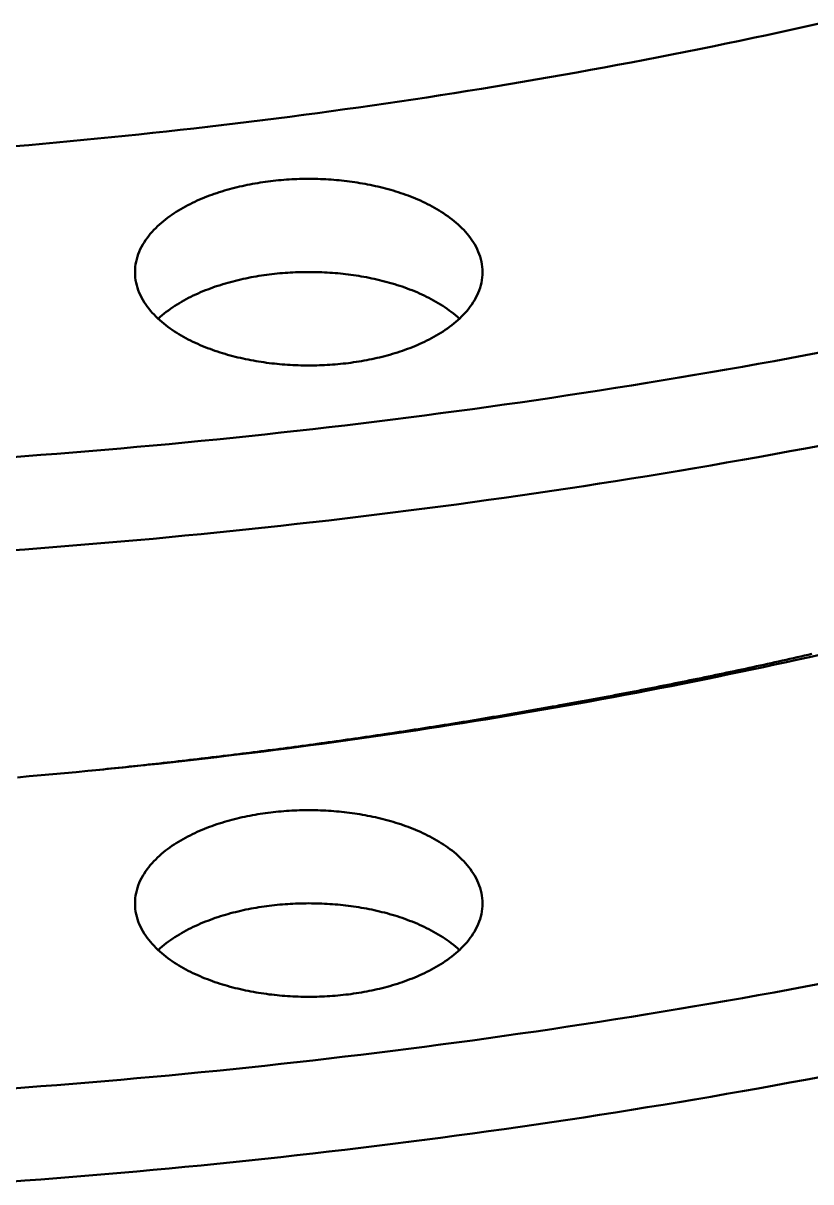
# Model space of a CAD drawing. Header units: millimetres. Extents: x 0 to 841, y 0 to 594.
# Drawn here: x 361.1 to 397.1, y 223 to 275.9 of the extents above; entities that cross this region are included whole.
import ezdxf

# ---------------------------------------------------------------- set-up
doc = ezdxf.new("R2010")
doc.units = ezdxf.units.MM
doc.layers.add('FINA', color=7, linetype='CONTINUOUS', lineweight=25)
doc.layers.add('VIS', color=7, linetype='CONTINUOUS', lineweight=50)

msp = doc.modelspace()

# ---------------------------------------------------------------- linework, layer by layer
at = {"layer": 'FINA'}
for points in [[(360.72, 270.232), (361.349, 270.286), (361.978, 270.342), (362.606, 270.399), (363.235, 270.458), (363.863, 270.518), (364.491, 270.579), (365.12, 270.641), (365.748, 270.705), (366.375, 270.771), (367.003, 270.838), (367.631, 270.906), (368.258, 270.975), (368.885, 271.046), (369.512, 271.118), (370.139, 271.192), (370.766, 271.267), (371.393, 271.344), (372.019, 271.421), (372.645, 271.501), (373.271, 271.581), (373.897, 271.663), (374.523, 271.747), (375.148, 271.832), (375.774, 271.918), (376.399, 272.006), (377.024, 272.095), (377.649, 272.185), (378.273, 272.277), (378.897, 272.371), (379.521, 272.465), (380.145, 272.562), (380.769, 272.659), (381.392, 272.758), (382.016, 272.859), (382.639, 272.961), (383.261, 273.064), (383.884, 273.169), (384.506, 273.276), (385.128, 273.383), (385.75, 273.493), (386.371, 273.603), (386.992, 273.716), (387.613, 273.829), (388.234, 273.944), (388.854, 274.061), (389.474, 274.179), (390.094, 274.299), (390.714, 274.42), (391.333, 274.542), (391.952, 274.666), (392.57, 274.792), (393.189, 274.919), (393.807, 275.047), (394.425, 275.177), (395.042, 275.309), (395.659, 275.442), (396.276, 275.577), (396.892, 275.713), (397.508, 275.851)], [(360.72, 270.232), (361.349, 270.286), (361.978, 270.342), (362.606, 270.399), (363.235, 270.458), (363.863, 270.518), (364.491, 270.579), (365.12, 270.641), (365.748, 270.705), (366.375, 270.771), (367.003, 270.838), (367.631, 270.906), (368.258, 270.975), (368.885, 271.046), (369.512, 271.118), (370.139, 271.192), (370.766, 271.267), (371.393, 271.344), (372.019, 271.421), (372.645, 271.501), (373.271, 271.581), (373.897, 271.663), (374.523, 271.747), (375.148, 271.832), (375.774, 271.918), (376.399, 272.006), (377.024, 272.095), (377.649, 272.185), (378.273, 272.277), (378.897, 272.371), (379.521, 272.465), (380.145, 272.562), (380.769, 272.659), (381.392, 272.758), (382.016, 272.859), (382.639, 272.961), (383.261, 273.064), (383.884, 273.169), (384.506, 273.276), (385.128, 273.383), (385.75, 273.493), (386.371, 273.603), (386.992, 273.716), (387.613, 273.829), (388.234, 273.944), (388.854, 274.061), (389.474, 274.179), (390.094, 274.299), (390.714, 274.42), (391.333, 274.542), (391.952, 274.666), (392.57, 274.792), (393.189, 274.919), (393.807, 275.047), (394.425, 275.177), (395.042, 275.309), (395.659, 275.442), (396.276, 275.577), (396.892, 275.713), (397.508, 275.851)], [(366.198, 264.483), (366.201, 264.603), (366.21, 264.723), (366.226, 264.842), (366.248, 264.96), (366.275, 265.077), (366.309, 265.193), (366.348, 265.306), (366.391, 265.418), (366.44, 265.528), (366.494, 265.636), (366.552, 265.741), (366.614, 265.844), (366.68, 265.944), (366.749, 266.043), (366.822, 266.138), (366.897, 266.232), (366.976, 266.323), (367.057, 266.411), (367.141, 266.497), (367.227, 266.581), (367.315, 266.663), (367.406, 266.742), (367.498, 266.819), (367.592, 266.894), (367.687, 266.967), (367.784, 267.038), (367.882, 267.107), (367.982, 267.174), (368.083, 267.239), (368.185, 267.303), (368.289, 267.364), (368.393, 267.424), (368.498, 267.482), (368.604, 267.539), (368.711, 267.593), (368.819, 267.646), (368.928, 267.698), (369.037, 267.748), (369.147, 267.797), (369.257, 267.844), (369.368, 267.889), (369.48, 267.934), (369.593, 267.976), (369.705, 268.018), (369.819, 268.058), (369.932, 268.097), (370.047, 268.134), (370.161, 268.171), (370.276, 268.206), (370.391, 268.239), (370.507, 268.272), (370.623, 268.303), (370.74, 268.334), (370.856, 268.363), (370.973, 268.39), (371.09, 268.417), (371.208, 268.443), (371.325, 268.467), (371.443, 268.491), (371.561, 268.513), (371.68, 268.534), (371.798, 268.554), (371.917, 268.573), (372.036, 268.591), (372.155, 268.608), (372.274, 268.624), (372.393, 268.639), (372.512, 268.653), (372.632, 268.666), (372.751, 268.678), (372.871, 268.688), (372.991, 268.698), (373.111, 268.707), (373.231, 268.715), (373.351, 268.722), (373.471, 268.728), (373.591, 268.733), (373.711, 268.737), (373.831, 268.739), (373.951, 268.741), (374.072, 268.742), (374.192, 268.742), (374.312, 268.741), (374.432, 268.739), (374.552, 268.737), (374.672, 268.733), (374.792, 268.728), (374.912, 268.722), (375.032, 268.715), (375.152, 268.707), (375.272, 268.698), (375.392, 268.688), (375.512, 268.678), (375.631, 268.666), (375.751, 268.653), (375.87, 268.639), (375.989, 268.624), (376.109, 268.608), (376.228, 268.591), (376.346, 268.573), (376.465, 268.554), (376.584, 268.534), (376.702, 268.513), (376.82, 268.491), (376.938, 268.467), (377.056, 268.443), (377.173, 268.417), (377.29, 268.39), (377.407, 268.363), (377.524, 268.334), (377.64, 268.303), (377.756, 268.272), (377.872, 268.239), (377.987, 268.206), (378.102, 268.171), (378.217, 268.134), (378.331, 268.097), (378.445, 268.058), (378.558, 268.018), (378.671, 267.976), (378.783, 267.934), (378.895, 267.889), (379.006, 267.844), (379.116, 267.797), (379.226, 267.748), (379.336, 267.698), (379.444, 267.646), (379.552, 267.593), (379.659, 267.539), (379.765, 267.482), (379.87, 267.424), (379.975, 267.364), (380.078, 267.303), (380.18, 267.239), (380.281, 267.174), (380.381, 267.107), (380.479, 267.038), (380.576, 266.967), (380.672, 266.894), (380.765, 266.819), (380.858, 266.742), (380.948, 266.663), (381.036, 266.581), (381.122, 266.497), (381.206, 266.411), (381.287, 266.323), (381.366, 266.232), (381.442, 266.138), (381.514, 266.043), (381.584, 265.944), (381.649, 265.844), (381.711, 265.741), (381.769, 265.636), (381.823, 265.528), (381.872, 265.418), (381.916, 265.306), (381.954, 265.193), (381.988, 265.077), (382.015, 264.96), (382.037, 264.842), (382.053, 264.723), (382.062, 264.603), (382.065, 264.483)], [(379.742, 261.471), (379.635, 261.415), (379.527, 261.36), (379.418, 261.307), (379.309, 261.255), (379.199, 261.205), (379.088, 261.157), (378.977, 261.11), (378.865, 261.064), (378.752, 261.02), (378.639, 260.977), (378.525, 260.936), (378.411, 260.896), (378.297, 260.857), (378.182, 260.82), (378.066, 260.784), (377.95, 260.749), (377.834, 260.716), (377.718, 260.683), (377.601, 260.652), (377.484, 260.622), (377.366, 260.593), (377.249, 260.566), (377.131, 260.539), (377.012, 260.514), (376.894, 260.49), (376.775, 260.467), (376.656, 260.445), (376.537, 260.424), (376.418, 260.404), (376.298, 260.385), (376.179, 260.368), (376.059, 260.351), (375.939, 260.335), (375.819, 260.321), (375.699, 260.307), (375.579, 260.295), (375.458, 260.283), (375.338, 260.273), (375.217, 260.263), (375.097, 260.255), (374.976, 260.248), (374.855, 260.241), (374.735, 260.236), (374.614, 260.231), (374.493, 260.228), (374.372, 260.225), (374.251, 260.224), (374.13, 260.223), (374.009, 260.224), (373.888, 260.225), (373.767, 260.228), (373.647, 260.231), (373.526, 260.236), (373.405, 260.241), (373.284, 260.248), (373.164, 260.255), (373.043, 260.264), (372.922, 260.273), (372.802, 260.284), (372.682, 260.295), (372.561, 260.308), (372.441, 260.321), (372.321, 260.336), (372.201, 260.351), (372.082, 260.368), (371.962, 260.386), (371.842, 260.404), (371.723, 260.424), (371.604, 260.445), (371.485, 260.467), (371.367, 260.49), (371.248, 260.515), (371.13, 260.54), (371.012, 260.566), (370.894, 260.594), (370.777, 260.623), (370.66, 260.653), (370.543, 260.684), (370.426, 260.716), (370.31, 260.75), (370.194, 260.785), (370.079, 260.821), (369.964, 260.858), (369.849, 260.897), (369.735, 260.937), (369.622, 260.978), (369.509, 261.021), (369.396, 261.065), (369.284, 261.111), (369.173, 261.158), (369.062, 261.206), (368.952, 261.256), (368.842, 261.308), (368.734, 261.361), (368.626, 261.416), (368.519, 261.472), (368.413, 261.53), (368.308, 261.59), (368.204, 261.652), (368.101, 261.715), (367.999, 261.78), (367.899, 261.848), (367.799, 261.917), (367.702, 261.988), (367.605, 262.061), (367.511, 262.136), (367.418, 262.213), (367.327, 262.293), (367.238, 262.375), (367.151, 262.459), (367.066, 262.545), (366.984, 262.634), (366.905, 262.725), (366.828, 262.819), (366.755, 262.915), (366.685, 263.014), (366.618, 263.115), (366.556, 263.218), (366.497, 263.324), (366.443, 263.432), (366.394, 263.542), (366.349, 263.655), (366.31, 263.769), (366.276, 263.885), (366.248, 264.003), (366.226, 264.122), (366.211, 264.242), (366.201, 264.362), (366.198, 264.483)], [(367.257, 262.357), (367.346, 262.438), (367.437, 262.517), (367.53, 262.593), (367.625, 262.668), (367.721, 262.74), (367.819, 262.811), (367.918, 262.879), (368.018, 262.946), (368.12, 263.01), (368.223, 263.073), (368.327, 263.134), (368.432, 263.194), (368.538, 263.251), (368.644, 263.307), (368.752, 263.361), (368.86, 263.414), (368.969, 263.465), (369.079, 263.515), (369.19, 263.563), (369.301, 263.61), (369.413, 263.655), (369.525, 263.699), (369.638, 263.741), (369.751, 263.782), (369.865, 263.822), (369.979, 263.86), (370.094, 263.897), (370.209, 263.933), (370.324, 263.968), (370.44, 264.001), (370.556, 264.033), (370.672, 264.064), (370.789, 264.094), (370.906, 264.122), (371.024, 264.15), (371.141, 264.176), (371.259, 264.201), (371.377, 264.225), (371.495, 264.248), (371.614, 264.27), (371.733, 264.291), (371.852, 264.311), (371.971, 264.329), (372.09, 264.347), (372.209, 264.363), (372.329, 264.379), (372.448, 264.393), (372.568, 264.407), (372.688, 264.419), (372.808, 264.431), (372.928, 264.441), (373.048, 264.45), (373.168, 264.459), (373.289, 264.466), (373.409, 264.473), (373.529, 264.478), (373.65, 264.482), (373.77, 264.486), (373.891, 264.488), (374.011, 264.49), (374.132, 264.49), (374.252, 264.49), (374.373, 264.488), (374.493, 264.486), (374.614, 264.482), (374.734, 264.478), (374.854, 264.473), (374.975, 264.466), (375.095, 264.459), (375.215, 264.45), (375.335, 264.441), (375.455, 264.431), (375.575, 264.419), (375.695, 264.407), (375.815, 264.393), (375.935, 264.379), (376.054, 264.363), (376.173, 264.347), (376.293, 264.329), (376.412, 264.311), (376.531, 264.291), (376.649, 264.27), (376.768, 264.248), (376.886, 264.225), (377.004, 264.201), (377.122, 264.176), (377.24, 264.15), (377.357, 264.122), (377.474, 264.094), (377.591, 264.064), (377.707, 264.033), (377.823, 264.001), (377.939, 263.968), (378.055, 263.933), (378.17, 263.897), (378.284, 263.86), (378.399, 263.822), (378.512, 263.782), (378.626, 263.741), (378.738, 263.699), (378.851, 263.655), (378.962, 263.61), (379.073, 263.563), (379.184, 263.515), (379.294, 263.465), (379.403, 263.414), (379.511, 263.361), (379.619, 263.307), (379.726, 263.251), (379.831, 263.194), (379.936, 263.134), (380.04, 263.073), (380.143, 263.01), (380.245, 262.946), (380.345, 262.879), (380.444, 262.811), (380.542, 262.74), (380.638, 262.668), (380.733, 262.593), (380.826, 262.517), (380.917, 262.438), (381.006, 262.357)], [(382.065, 264.483), (382.062, 264.362), (382.053, 264.241), (382.037, 264.121), (382.015, 264.002), (381.987, 263.885), (381.953, 263.769), (381.914, 263.654), (381.869, 263.542), (381.82, 263.431), (381.766, 263.323), (381.707, 263.217), (381.644, 263.114), (381.578, 263.013), (381.508, 262.914), (381.434, 262.818), (381.358, 262.724), (381.278, 262.633), (381.196, 262.544), (381.111, 262.458), (381.024, 262.374), (380.935, 262.292), (380.844, 262.212), (380.751, 262.135), (380.656, 262.06), (380.56, 261.986), (380.462, 261.915), (380.363, 261.846), (380.262, 261.779), (380.16, 261.714), (380.057, 261.65), (379.953, 261.589), (379.848, 261.529), (379.742, 261.471)], [(360.435, 256.028), (361.167, 256.082), (361.899, 256.137), (362.631, 256.194), (363.362, 256.253), (364.094, 256.313), (364.825, 256.375), (365.557, 256.438), (366.288, 256.503), (367.019, 256.569), (367.75, 256.637), (368.48, 256.707), (369.211, 256.778), (369.941, 256.851), (370.672, 256.925), (371.402, 257.001), (372.131, 257.079), (372.861, 257.158), (373.591, 257.239), (374.32, 257.321), (375.049, 257.405), (375.778, 257.491), (376.507, 257.578), (377.236, 257.667), (377.964, 257.758), (378.692, 257.85), (379.42, 257.944), (380.148, 258.039), (380.876, 258.136), (381.603, 258.235), (382.33, 258.335), (383.057, 258.437), (383.784, 258.541), (384.51, 258.646), (385.236, 258.753), (385.962, 258.861), (386.688, 258.972), (387.413, 259.084), (388.138, 259.197), (388.863, 259.312), (389.588, 259.429), (390.312, 259.548), (391.036, 259.668), (391.76, 259.79), (392.484, 259.914), (393.207, 260.039), (393.93, 260.166), (394.652, 260.295), (395.375, 260.425), (396.097, 260.558), (396.818, 260.691), (397.54, 260.827)], [(360.435, 251.776), (361.167, 251.83), (361.899, 251.885), (362.631, 251.942), (363.362, 252.001), (364.094, 252.061), (364.825, 252.122), (365.557, 252.186), (366.288, 252.25), (367.019, 252.317), (367.75, 252.385), (368.48, 252.455), (369.211, 252.526), (369.941, 252.599), (370.672, 252.673), (371.402, 252.749), (372.131, 252.827), (372.861, 252.906), (373.591, 252.987), (374.32, 253.069), (375.049, 253.153), (375.778, 253.239), (376.507, 253.326), (377.236, 253.415), (377.964, 253.505), (378.692, 253.598), (379.42, 253.691), (380.148, 253.787), (380.876, 253.884), (381.603, 253.983), (382.33, 254.083), (383.057, 254.185), (383.784, 254.288), (384.51, 254.394), (385.236, 254.501), (385.962, 254.609), (386.688, 254.72), (387.413, 254.831), (388.138, 254.945), (388.863, 255.06), (389.588, 255.177), (390.312, 255.296), (391.036, 255.416), (391.76, 255.538), (392.484, 255.662), (393.207, 255.787), (393.93, 255.914), (394.652, 256.043), (395.375, 256.173), (396.097, 256.305), (396.818, 256.439), (397.54, 256.575)], [(360.834, 241.421), (361.37, 241.468), (361.906, 241.515), (362.442, 241.564), (362.978, 241.613), (363.514, 241.664), (364.05, 241.715), (364.586, 241.768), (365.121, 241.821), (365.657, 241.876), (366.192, 241.931), (366.728, 241.988), (367.263, 242.045), (367.798, 242.104), (368.333, 242.163), (368.868, 242.224), (369.403, 242.285), (369.937, 242.348), (370.472, 242.411), (371.006, 242.476), (371.54, 242.541), (372.075, 242.608), (372.609, 242.675), (373.143, 242.744), (373.676, 242.814), (374.21, 242.884), (374.743, 242.956), (375.277, 243.029), (375.81, 243.102), (376.343, 243.177), (376.876, 243.253), (377.409, 243.33), (377.941, 243.408), (378.474, 243.487), (379.006, 243.567), (379.538, 243.648), (380.07, 243.73), (380.602, 243.813), (381.134, 243.897), (381.665, 243.982), (382.197, 244.068), (382.728, 244.155), (383.259, 244.244), (383.79, 244.333), (384.32, 244.423), (384.851, 244.515), (385.381, 244.607), (385.911, 244.701), (386.441, 244.795), (386.971, 244.891), (387.5, 244.988), (388.03, 245.086), (388.559, 245.185), (389.088, 245.285), (389.616, 245.386), (390.145, 245.488), (390.673, 245.591), (391.201, 245.696), (391.729, 245.801), (392.257, 245.907), (392.784, 246.015), (393.311, 246.124), (393.838, 246.234), (394.365, 246.344), (394.892, 246.456), (395.418, 246.569), (395.944, 246.684), (396.47, 246.799), (396.995, 246.915), (397.521, 247.033)], [(364.236, 241.733), (364.408, 241.75), (364.58, 241.768), (364.752, 241.785), (364.923, 241.803), (365.095, 241.82), (365.267, 241.838), (365.438, 241.856), (365.61, 241.874), (365.782, 241.892), (365.953, 241.91), (366.125, 241.928), (366.297, 241.946), (366.468, 241.965), (366.64, 241.983), (366.812, 242.002), (366.983, 242.021), (367.155, 242.04), (367.326, 242.059), (367.498, 242.078), (367.669, 242.097), (367.841, 242.116), (368.012, 242.136), (368.184, 242.155), (368.356, 242.175), (368.527, 242.194), (368.698, 242.214), (368.87, 242.234), (369.041, 242.254), (369.213, 242.274), (369.384, 242.294), (369.556, 242.315), (369.727, 242.335), (369.898, 242.356), (370.07, 242.376), (370.241, 242.397), (370.413, 242.418), (370.584, 242.439), (370.755, 242.46), (370.926, 242.481), (371.098, 242.503), (371.269, 242.524), (371.44, 242.546), (371.612, 242.567), (371.783, 242.589), (371.954, 242.611), (372.125, 242.633), (372.296, 242.655), (372.468, 242.677), (372.639, 242.699), (372.81, 242.722), (372.981, 242.744), (373.152, 242.767), (373.323, 242.789), (373.494, 242.812), (373.666, 242.835), (373.837, 242.858), (374.008, 242.881), (374.179, 242.904), (374.35, 242.928), (374.521, 242.951), (374.692, 242.975), (374.863, 242.998), (375.034, 243.022), (375.205, 243.046), (375.376, 243.07), (375.547, 243.094), (375.717, 243.118), (375.888, 243.143), (376.059, 243.167), (376.23, 243.192), (376.401, 243.216), (376.572, 243.241), (376.743, 243.266), (376.913, 243.291), (377.084, 243.316), (377.255, 243.341), (377.426, 243.366), (377.596, 243.392), (377.767, 243.417), (377.938, 243.443), (378.109, 243.469), (378.279, 243.494), (378.45, 243.52), (378.621, 243.546), (378.791, 243.573), (378.962, 243.599), (379.132, 243.625), (379.303, 243.652), (379.473, 243.678), (379.644, 243.705), (379.815, 243.732), (379.985, 243.759), (380.156, 243.786), (380.326, 243.813), (380.496, 243.84), (380.667, 243.867), (380.837, 243.895), (381.008, 243.923), (381.178, 243.95), (381.348, 243.978), (381.519, 244.006), (381.689, 244.034), (381.859, 244.062), (382.03, 244.09), (382.2, 244.119), (382.37, 244.147), (382.54, 244.176), (382.711, 244.204), (382.881, 244.233), (383.051, 244.262), (383.221, 244.291), (383.391, 244.32), (383.561, 244.349), (383.732, 244.379), (383.902, 244.408), (384.072, 244.438), (384.242, 244.468), (384.412, 244.497), (384.582, 244.527), (384.752, 244.557), (384.922, 244.587), (385.092, 244.618), (385.262, 244.648), (385.432, 244.678), (385.601, 244.709), (385.771, 244.74), (385.941, 244.77), (386.111, 244.801), (386.281, 244.832), (386.451, 244.864), (386.62, 244.895), (386.79, 244.926), (386.96, 244.958), (387.129, 244.989), (387.299, 245.021), (387.469, 245.053), (387.638, 245.085), (387.808, 245.117), (387.978, 245.149), (388.147, 245.181), (388.317, 245.213), (388.486, 245.246), (388.656, 245.279), (388.825, 245.311), (388.995, 245.344), (389.164, 245.377), (389.334, 245.41), (389.503, 245.443), (389.672, 245.477), (389.842, 245.51), (390.011, 245.543), (390.18, 245.577), (390.35, 245.611), (390.519, 245.645), (390.688, 245.679), (390.857, 245.713), (391.027, 245.747), (391.196, 245.781), (391.365, 245.816), (391.534, 245.85), (391.703, 245.885), (391.872, 245.92), (392.041, 245.955), (392.21, 245.99), (392.379, 246.025), (392.548, 246.06), (392.717, 246.095), (392.886, 246.131), (393.055, 246.166), (393.224, 246.202), (393.393, 246.238), (393.562, 246.274), (393.73, 246.31), (393.899, 246.346), (394.068, 246.382), (394.237, 246.419), (394.405, 246.455), (394.574, 246.492), (394.743, 246.528), (394.911, 246.565), (395.08, 246.602), (395.249, 246.639), (395.417, 246.676), (395.586, 246.714), (395.754, 246.751), (395.923, 246.789), (396.091, 246.826), (396.26, 246.864), (396.428, 246.902), (396.596, 246.94), (396.765, 246.978), (396.933, 247.017), (397.101, 247.055)], [(366.198, 235.662), (366.201, 235.783), (366.21, 235.902), (366.226, 236.021), (366.248, 236.14), (366.275, 236.257), (366.309, 236.372), (366.348, 236.486), (366.391, 236.598), (366.44, 236.707), (366.494, 236.815), (366.552, 236.92), (366.614, 237.023), (366.68, 237.124), (366.749, 237.222), (366.822, 237.318), (366.897, 237.411), (366.976, 237.502), (367.057, 237.591), (367.141, 237.677), (367.227, 237.761), (367.315, 237.842), (367.406, 237.922), (367.498, 237.999), (367.592, 238.074), (367.687, 238.147), (367.784, 238.218), (367.882, 238.287), (367.982, 238.354), (368.083, 238.419), (368.185, 238.482), (368.289, 238.544), (368.393, 238.604), (368.498, 238.662), (368.604, 238.718), (368.711, 238.773), (368.819, 238.826), (368.928, 238.878), (369.037, 238.928), (369.147, 238.976), (369.257, 239.023), (369.368, 239.069), (369.48, 239.113), (369.593, 239.156), (369.705, 239.197), (369.819, 239.238), (369.932, 239.276), (370.047, 239.314), (370.161, 239.35), (370.276, 239.385), (370.391, 239.419), (370.507, 239.451), (370.623, 239.483), (370.74, 239.513), (370.856, 239.542), (370.973, 239.57), (371.09, 239.597), (371.208, 239.622), (371.325, 239.647), (371.443, 239.67), (371.561, 239.692), (371.68, 239.713), (371.798, 239.734), (371.917, 239.753), (372.036, 239.771), (372.155, 239.788), (372.274, 239.804), (372.393, 239.818), (372.512, 239.832), (372.632, 239.845), (372.751, 239.857), (372.871, 239.868), (372.991, 239.878), (373.111, 239.887), (373.231, 239.894), (373.351, 239.901), (373.471, 239.907), (373.591, 239.912), (373.711, 239.916), (373.831, 239.919), (373.951, 239.921), (374.072, 239.922), (374.192, 239.922), (374.312, 239.921), (374.432, 239.919), (374.552, 239.916), (374.672, 239.912), (374.792, 239.907), (374.912, 239.901), (375.032, 239.894), (375.152, 239.887), (375.272, 239.878), (375.392, 239.868), (375.512, 239.857), (375.631, 239.845), (375.751, 239.832), (375.87, 239.818), (375.989, 239.804), (376.109, 239.788), (376.228, 239.771), (376.346, 239.753), (376.465, 239.734), (376.584, 239.713), (376.702, 239.692), (376.82, 239.67), (376.938, 239.647), (377.056, 239.622), (377.173, 239.597), (377.29, 239.57), (377.407, 239.542), (377.524, 239.513), (377.64, 239.483), (377.756, 239.451), (377.872, 239.419), (377.987, 239.385), (378.102, 239.35), (378.217, 239.314), (378.331, 239.276), (378.445, 239.238), (378.558, 239.197), (378.671, 239.156), (378.783, 239.113), (378.895, 239.069), (379.006, 239.023), (379.116, 238.976), (379.226, 238.928), (379.336, 238.878), (379.444, 238.826), (379.552, 238.773), (379.659, 238.718), (379.765, 238.662), (379.87, 238.604), (379.975, 238.544), (380.078, 238.482), (380.18, 238.419), (380.281, 238.354), (380.381, 238.287), (380.479, 238.218), (380.576, 238.147), (380.672, 238.074), (380.765, 237.999), (380.858, 237.922), (380.948, 237.842), (381.036, 237.761), (381.122, 237.677), (381.206, 237.591), (381.287, 237.502), (381.366, 237.411), (381.442, 237.318), (381.514, 237.222), (381.584, 237.124), (381.649, 237.023), (381.711, 236.92), (381.769, 236.815), (381.823, 236.707), (381.872, 236.598), (381.916, 236.486), (381.954, 236.372), (381.988, 236.257), (382.015, 236.14), (382.037, 236.021), (382.053, 235.902), (382.062, 235.783), (382.065, 235.662)], [(379.742, 232.65), (379.635, 232.594), (379.527, 232.539), (379.418, 232.486), (379.309, 232.435), (379.199, 232.385), (379.088, 232.336), (378.977, 232.289), (378.865, 232.244), (378.752, 232.2), (378.639, 232.157), (378.525, 232.116), (378.411, 232.076), (378.297, 232.037), (378.182, 232), (378.066, 231.964), (377.95, 231.929), (377.834, 231.895), (377.718, 231.863), (377.601, 231.832), (377.484, 231.802), (377.366, 231.773), (377.249, 231.745), (377.131, 231.719), (377.012, 231.694), (376.894, 231.669), (376.775, 231.646), (376.656, 231.624), (376.537, 231.603), (376.418, 231.584), (376.298, 231.565), (376.179, 231.547), (376.059, 231.53), (375.939, 231.515), (375.819, 231.5), (375.699, 231.487), (375.579, 231.474), (375.458, 231.463), (375.338, 231.452), (375.217, 231.443), (375.097, 231.434), (374.976, 231.427), (374.855, 231.421), (374.735, 231.415), (374.614, 231.411), (374.493, 231.407), (374.372, 231.405), (374.251, 231.403), (374.13, 231.403), (374.009, 231.403), (373.888, 231.405), (373.767, 231.407), (373.647, 231.411), (373.526, 231.415), (373.405, 231.421), (373.284, 231.427), (373.164, 231.435), (373.043, 231.443), (372.922, 231.453), (372.802, 231.463), (372.682, 231.475), (372.561, 231.487), (372.441, 231.501), (372.321, 231.515), (372.201, 231.531), (372.082, 231.547), (371.962, 231.565), (371.842, 231.584), (371.723, 231.604), (371.604, 231.625), (371.485, 231.647), (371.367, 231.67), (371.248, 231.694), (371.13, 231.719), (371.012, 231.746), (370.894, 231.774), (370.777, 231.802), (370.66, 231.832), (370.543, 231.864), (370.426, 231.896), (370.31, 231.93), (370.194, 231.964), (370.079, 232), (369.964, 232.038), (369.849, 232.077), (369.735, 232.117), (369.622, 232.158), (369.509, 232.201), (369.396, 232.245), (369.284, 232.29), (369.173, 232.337), (369.062, 232.386), (368.952, 232.436), (368.842, 232.487), (368.734, 232.541), (368.626, 232.595), (368.519, 232.652), (368.413, 232.71), (368.308, 232.77), (368.204, 232.831), (368.101, 232.895), (367.999, 232.96), (367.899, 233.027), (367.799, 233.096), (367.702, 233.167), (367.605, 233.24), (367.511, 233.316), (367.418, 233.393), (367.327, 233.472), (367.238, 233.554), (367.151, 233.638), (367.066, 233.725), (366.984, 233.814), (366.905, 233.905), (366.828, 233.998), (366.755, 234.095), (366.685, 234.193), (366.618, 234.294), (366.556, 234.397), (366.497, 234.503), (366.443, 234.611), (366.394, 234.722), (366.349, 234.834), (366.31, 234.949), (366.276, 235.065), (366.248, 235.182), (366.226, 235.301), (366.211, 235.421), (366.201, 235.542), (366.198, 235.662)], [(367.257, 233.536), (367.346, 233.617), (367.437, 233.696), (367.53, 233.773), (367.625, 233.847), (367.721, 233.92), (367.819, 233.99), (367.918, 234.059), (368.018, 234.125), (368.12, 234.19), (368.223, 234.253), (368.327, 234.314), (368.432, 234.373), (368.538, 234.431), (368.644, 234.487), (368.752, 234.541), (368.86, 234.594), (368.969, 234.645), (369.079, 234.694), (369.19, 234.742), (369.301, 234.789), (369.413, 234.834), (369.525, 234.878), (369.638, 234.921), (369.751, 234.962), (369.865, 235.001), (369.979, 235.04), (370.094, 235.077), (370.209, 235.113), (370.324, 235.147), (370.44, 235.181), (370.556, 235.213), (370.672, 235.244), (370.789, 235.273), (370.906, 235.302), (371.024, 235.329), (371.141, 235.356), (371.259, 235.381), (371.377, 235.405), (371.495, 235.428), (371.614, 235.45), (371.733, 235.47), (371.852, 235.49), (371.971, 235.509), (372.09, 235.526), (372.209, 235.543), (372.329, 235.558), (372.448, 235.573), (372.568, 235.586), (372.688, 235.599), (372.808, 235.61), (372.928, 235.62), (373.048, 235.63), (373.168, 235.638), (373.289, 235.646), (373.409, 235.652), (373.529, 235.657), (373.65, 235.662), (373.77, 235.665), (373.891, 235.668), (374.011, 235.669), (374.132, 235.67), (374.252, 235.669), (374.373, 235.668), (374.493, 235.665), (374.614, 235.662), (374.734, 235.657), (374.854, 235.652), (374.975, 235.646), (375.095, 235.638), (375.215, 235.63), (375.335, 235.62), (375.455, 235.61), (375.575, 235.599), (375.695, 235.586), (375.815, 235.573), (375.935, 235.558), (376.054, 235.543), (376.173, 235.526), (376.293, 235.509), (376.412, 235.49), (376.531, 235.47), (376.649, 235.45), (376.768, 235.428), (376.886, 235.405), (377.004, 235.381), (377.122, 235.356), (377.24, 235.329), (377.357, 235.302), (377.474, 235.273), (377.591, 235.244), (377.707, 235.213), (377.823, 235.181), (377.939, 235.147), (378.055, 235.113), (378.17, 235.077), (378.284, 235.04), (378.399, 235.001), (378.512, 234.962), (378.626, 234.921), (378.738, 234.878), (378.851, 234.834), (378.962, 234.789), (379.073, 234.742), (379.184, 234.694), (379.294, 234.645), (379.403, 234.594), (379.511, 234.541), (379.619, 234.487), (379.726, 234.431), (379.831, 234.373), (379.936, 234.314), (380.04, 234.253), (380.143, 234.19), (380.245, 234.125), (380.345, 234.059), (380.444, 233.99), (380.542, 233.92), (380.638, 233.847), (380.733, 233.773), (380.826, 233.696), (380.917, 233.617), (381.006, 233.536)], [(382.065, 235.662), (382.062, 235.541), (382.053, 235.421), (382.037, 235.301), (382.015, 235.182), (381.987, 235.064), (381.953, 234.948), (381.914, 234.834), (381.869, 234.721), (381.82, 234.611), (381.766, 234.503), (381.707, 234.397), (381.644, 234.293), (381.578, 234.192), (381.508, 234.094), (381.434, 233.997), (381.358, 233.904), (381.278, 233.812), (381.196, 233.724), (381.111, 233.637), (381.024, 233.553), (380.935, 233.471), (380.844, 233.392), (380.751, 233.314), (380.656, 233.239), (380.56, 233.166), (380.462, 233.095), (380.363, 233.026), (380.262, 232.959), (380.16, 232.893), (380.057, 232.83), (379.953, 232.768), (379.848, 232.708), (379.742, 232.65)], [(360.435, 227.208), (361.167, 227.262), (361.899, 227.317), (362.631, 227.374), (363.362, 227.432), (364.094, 227.492), (364.825, 227.554), (365.557, 227.617), (366.288, 227.682), (367.019, 227.749), (367.75, 227.817), (368.48, 227.886), (369.211, 227.957), (369.941, 228.03), (370.672, 228.105), (371.402, 228.181), (372.131, 228.258), (372.861, 228.337), (373.591, 228.418), (374.32, 228.501), (375.049, 228.585), (375.778, 228.67), (376.507, 228.758), (377.236, 228.847), (377.964, 228.937), (378.692, 229.029), (379.42, 229.123), (380.148, 229.219), (380.876, 229.316), (381.603, 229.414), (382.33, 229.515), (383.057, 229.617), (383.784, 229.72), (384.51, 229.825), (385.236, 229.932), (385.962, 230.041), (386.688, 230.151), (387.413, 230.263), (388.138, 230.377), (388.863, 230.492), (389.588, 230.609), (390.312, 230.727), (391.036, 230.848), (391.76, 230.97), (392.484, 231.093), (393.207, 231.219), (393.93, 231.346), (394.652, 231.474), (395.375, 231.605), (396.097, 231.737), (396.818, 231.871), (397.54, 232.006)], [(360.435, 222.956), (361.167, 223.009), (361.899, 223.065), (362.631, 223.122), (363.362, 223.18), (364.094, 223.24), (364.825, 223.302), (365.557, 223.365), (366.288, 223.43), (367.019, 223.496), (367.75, 223.564), (368.48, 223.634), (369.211, 223.705), (369.941, 223.778), (370.672, 223.852), (371.402, 223.928), (372.131, 224.006), (372.861, 224.085), (373.591, 224.166), (374.32, 224.249), (375.049, 224.333), (375.778, 224.418), (376.507, 224.506), (377.236, 224.594), (377.964, 224.685), (378.692, 224.777), (379.42, 224.871), (380.148, 224.966), (380.876, 225.063), (381.603, 225.162), (382.33, 225.262), (383.057, 225.364), (383.784, 225.468), (384.51, 225.573), (385.236, 225.68), (385.962, 225.789), (386.688, 225.899), (387.413, 226.011), (388.138, 226.124), (388.863, 226.24), (389.588, 226.357), (390.312, 226.475), (391.036, 226.595), (391.76, 226.717), (392.484, 226.841), (393.207, 226.966), (393.93, 227.093), (394.652, 227.222), (395.375, 227.353), (396.097, 227.485), (396.818, 227.619), (397.54, 227.754)]]:
    msp.add_lwpolyline(points, dxfattribs=at)
at = {"layer": 'VIS'}
for points in [[(360.72, 270.232), (361.349, 270.286), (361.978, 270.342), (362.606, 270.399), (363.235, 270.458), (363.863, 270.518), (364.491, 270.579), (365.12, 270.641), (365.748, 270.705), (366.375, 270.771), (367.003, 270.838), (367.631, 270.906), (368.258, 270.975), (368.885, 271.046), (369.512, 271.118), (370.139, 271.192), (370.766, 271.267), (371.393, 271.344), (372.019, 271.421), (372.645, 271.501), (373.271, 271.581), (373.897, 271.663), (374.523, 271.747), (375.148, 271.832), (375.774, 271.918), (376.399, 272.006), (377.024, 272.095), (377.649, 272.185), (378.273, 272.277), (378.897, 272.371), (379.521, 272.465), (380.145, 272.562), (380.769, 272.659), (381.392, 272.758), (382.016, 272.859), (382.639, 272.961), (383.261, 273.064), (383.884, 273.169), (384.506, 273.276), (385.128, 273.383), (385.75, 273.493), (386.371, 273.603), (386.992, 273.716), (387.613, 273.829), (388.234, 273.944), (388.854, 274.061), (389.474, 274.179), (390.094, 274.299), (390.714, 274.42), (391.333, 274.542), (391.952, 274.666), (392.57, 274.792), (393.189, 274.919), (393.807, 275.047), (394.425, 275.177), (395.042, 275.309), (395.659, 275.442), (396.276, 275.577), (396.892, 275.713), (397.508, 275.851)], [(360.72, 270.232), (361.349, 270.286), (361.978, 270.342), (362.606, 270.399), (363.235, 270.458), (363.863, 270.518), (364.491, 270.579), (365.12, 270.641), (365.748, 270.705), (366.375, 270.771), (367.003, 270.838), (367.631, 270.906), (368.258, 270.975), (368.885, 271.046), (369.512, 271.118), (370.139, 271.192), (370.766, 271.267), (371.393, 271.344), (372.019, 271.421), (372.645, 271.501), (373.271, 271.581), (373.897, 271.663), (374.523, 271.747), (375.148, 271.832), (375.774, 271.918), (376.399, 272.006), (377.024, 272.095), (377.649, 272.185), (378.273, 272.277), (378.897, 272.371), (379.521, 272.465), (380.145, 272.562), (380.769, 272.659), (381.392, 272.758), (382.016, 272.859), (382.639, 272.961), (383.261, 273.064), (383.884, 273.169), (384.506, 273.276), (385.128, 273.383), (385.75, 273.493), (386.371, 273.603), (386.992, 273.716), (387.613, 273.829), (388.234, 273.944), (388.854, 274.061), (389.474, 274.179), (390.094, 274.299), (390.714, 274.42), (391.333, 274.542), (391.952, 274.666), (392.57, 274.792), (393.189, 274.919), (393.807, 275.047), (394.425, 275.177), (395.042, 275.309), (395.659, 275.442), (396.276, 275.577), (396.892, 275.713), (397.508, 275.851)], [(366.198, 264.483), (366.201, 264.603), (366.21, 264.723), (366.226, 264.842), (366.248, 264.96), (366.275, 265.077), (366.309, 265.193), (366.348, 265.306), (366.391, 265.418), (366.44, 265.528), (366.494, 265.636), (366.552, 265.741), (366.614, 265.844), (366.68, 265.944), (366.749, 266.043), (366.822, 266.138), (366.897, 266.232), (366.976, 266.323), (367.057, 266.411), (367.141, 266.497), (367.227, 266.581), (367.315, 266.663), (367.406, 266.742), (367.498, 266.819), (367.592, 266.894), (367.687, 266.967), (367.784, 267.038), (367.882, 267.107), (367.982, 267.174), (368.083, 267.239), (368.185, 267.303), (368.289, 267.364), (368.393, 267.424), (368.498, 267.482), (368.604, 267.539), (368.711, 267.593), (368.819, 267.646), (368.928, 267.698), (369.037, 267.748), (369.147, 267.797), (369.257, 267.844), (369.368, 267.889), (369.48, 267.934), (369.593, 267.976), (369.705, 268.018), (369.819, 268.058), (369.932, 268.097), (370.047, 268.134), (370.161, 268.171), (370.276, 268.206), (370.391, 268.239), (370.507, 268.272), (370.623, 268.303), (370.74, 268.334), (370.856, 268.363), (370.973, 268.39), (371.09, 268.417), (371.208, 268.443), (371.325, 268.467), (371.443, 268.491), (371.561, 268.513), (371.68, 268.534), (371.798, 268.554), (371.917, 268.573), (372.036, 268.591), (372.155, 268.608), (372.274, 268.624), (372.393, 268.639), (372.512, 268.653), (372.632, 268.666), (372.751, 268.678), (372.871, 268.688), (372.991, 268.698), (373.111, 268.707), (373.231, 268.715), (373.351, 268.722), (373.471, 268.728), (373.591, 268.733), (373.711, 268.737), (373.831, 268.739), (373.951, 268.741), (374.072, 268.742), (374.192, 268.742), (374.312, 268.741), (374.432, 268.739), (374.552, 268.737), (374.672, 268.733), (374.792, 268.728), (374.912, 268.722), (375.032, 268.715), (375.152, 268.707), (375.272, 268.698), (375.392, 268.688), (375.512, 268.678), (375.631, 268.666), (375.751, 268.653), (375.87, 268.639), (375.989, 268.624), (376.109, 268.608), (376.228, 268.591), (376.346, 268.573), (376.465, 268.554), (376.584, 268.534), (376.702, 268.513), (376.82, 268.491), (376.938, 268.467), (377.056, 268.443), (377.173, 268.417), (377.29, 268.39), (377.407, 268.363), (377.524, 268.334), (377.64, 268.303), (377.756, 268.272), (377.872, 268.239), (377.987, 268.206), (378.102, 268.171), (378.217, 268.134), (378.331, 268.097), (378.445, 268.058), (378.558, 268.018), (378.671, 267.976), (378.783, 267.934), (378.895, 267.889), (379.006, 267.844), (379.116, 267.797), (379.226, 267.748), (379.336, 267.698), (379.444, 267.646), (379.552, 267.593), (379.659, 267.539), (379.765, 267.482), (379.87, 267.424), (379.975, 267.364), (380.078, 267.303), (380.18, 267.239), (380.281, 267.174), (380.381, 267.107), (380.479, 267.038), (380.576, 266.967), (380.672, 266.894), (380.765, 266.819), (380.858, 266.742), (380.948, 266.663), (381.036, 266.581), (381.122, 266.497), (381.206, 266.411), (381.287, 266.323), (381.366, 266.232), (381.442, 266.138), (381.514, 266.043), (381.584, 265.944), (381.649, 265.844), (381.711, 265.741), (381.769, 265.636), (381.823, 265.528), (381.872, 265.418), (381.916, 265.306), (381.954, 265.193), (381.988, 265.077), (382.015, 264.96), (382.037, 264.842), (382.053, 264.723), (382.062, 264.603), (382.065, 264.483)], [(379.742, 261.471), (379.635, 261.415), (379.527, 261.36), (379.418, 261.307), (379.309, 261.255), (379.199, 261.205), (379.088, 261.157), (378.977, 261.11), (378.865, 261.064), (378.752, 261.02), (378.639, 260.977), (378.525, 260.936), (378.411, 260.896), (378.297, 260.857), (378.182, 260.82), (378.066, 260.784), (377.95, 260.749), (377.834, 260.716), (377.718, 260.683), (377.601, 260.652), (377.484, 260.622), (377.366, 260.593), (377.249, 260.566), (377.131, 260.539), (377.012, 260.514), (376.894, 260.49), (376.775, 260.467), (376.656, 260.445), (376.537, 260.424), (376.418, 260.404), (376.298, 260.385), (376.179, 260.368), (376.059, 260.351), (375.939, 260.335), (375.819, 260.321), (375.699, 260.307), (375.579, 260.295), (375.458, 260.283), (375.338, 260.273), (375.217, 260.263), (375.097, 260.255), (374.976, 260.248), (374.855, 260.241), (374.735, 260.236), (374.614, 260.231), (374.493, 260.228), (374.372, 260.225), (374.251, 260.224), (374.13, 260.223), (374.009, 260.224), (373.888, 260.225), (373.767, 260.228), (373.647, 260.231), (373.526, 260.236), (373.405, 260.241), (373.284, 260.248), (373.164, 260.255), (373.043, 260.264), (372.922, 260.273), (372.802, 260.284), (372.682, 260.295), (372.561, 260.308), (372.441, 260.321), (372.321, 260.336), (372.201, 260.351), (372.082, 260.368), (371.962, 260.386), (371.842, 260.404), (371.723, 260.424), (371.604, 260.445), (371.485, 260.467), (371.367, 260.49), (371.248, 260.515), (371.13, 260.54), (371.012, 260.566), (370.894, 260.594), (370.777, 260.623), (370.66, 260.653), (370.543, 260.684), (370.426, 260.716), (370.31, 260.75), (370.194, 260.785), (370.079, 260.821), (369.964, 260.858), (369.849, 260.897), (369.735, 260.937), (369.622, 260.978), (369.509, 261.021), (369.396, 261.065), (369.284, 261.111), (369.173, 261.158), (369.062, 261.206), (368.952, 261.256), (368.842, 261.308), (368.734, 261.361), (368.626, 261.416), (368.519, 261.472), (368.413, 261.53), (368.308, 261.59), (368.204, 261.652), (368.101, 261.715), (367.999, 261.78), (367.899, 261.848), (367.799, 261.917), (367.702, 261.988), (367.605, 262.061), (367.511, 262.136), (367.418, 262.213), (367.327, 262.293), (367.238, 262.375), (367.151, 262.459), (367.066, 262.545), (366.984, 262.634), (366.905, 262.725), (366.828, 262.819), (366.755, 262.915), (366.685, 263.014), (366.618, 263.115), (366.556, 263.218), (366.497, 263.324), (366.443, 263.432), (366.394, 263.542), (366.349, 263.655), (366.31, 263.769), (366.276, 263.885), (366.248, 264.003), (366.226, 264.122), (366.211, 264.242), (366.201, 264.362), (366.198, 264.483)], [(367.257, 262.357), (367.346, 262.438), (367.437, 262.517), (367.53, 262.593), (367.625, 262.668), (367.721, 262.74), (367.819, 262.811), (367.918, 262.879), (368.018, 262.946), (368.12, 263.01), (368.223, 263.073), (368.327, 263.134), (368.432, 263.194), (368.538, 263.251), (368.644, 263.307), (368.752, 263.361), (368.86, 263.414), (368.969, 263.465), (369.079, 263.515), (369.19, 263.563), (369.301, 263.61), (369.413, 263.655), (369.525, 263.699), (369.638, 263.741), (369.751, 263.782), (369.865, 263.822), (369.979, 263.86), (370.094, 263.897), (370.209, 263.933), (370.324, 263.968), (370.44, 264.001), (370.556, 264.033), (370.672, 264.064), (370.789, 264.094), (370.906, 264.122), (371.024, 264.15), (371.141, 264.176), (371.259, 264.201), (371.377, 264.225), (371.495, 264.248), (371.614, 264.27), (371.733, 264.291), (371.852, 264.311), (371.971, 264.329), (372.09, 264.347), (372.209, 264.363), (372.329, 264.379), (372.448, 264.393), (372.568, 264.407), (372.688, 264.419), (372.808, 264.431), (372.928, 264.441), (373.048, 264.45), (373.168, 264.459), (373.289, 264.466), (373.409, 264.473), (373.529, 264.478), (373.65, 264.482), (373.77, 264.486), (373.891, 264.488), (374.011, 264.49), (374.132, 264.49), (374.252, 264.49), (374.373, 264.488), (374.493, 264.486), (374.614, 264.482), (374.734, 264.478), (374.854, 264.473), (374.975, 264.466), (375.095, 264.459), (375.215, 264.45), (375.335, 264.441), (375.455, 264.431), (375.575, 264.419), (375.695, 264.407), (375.815, 264.393), (375.935, 264.379), (376.054, 264.363), (376.173, 264.347), (376.293, 264.329), (376.412, 264.311), (376.531, 264.291), (376.649, 264.27), (376.768, 264.248), (376.886, 264.225), (377.004, 264.201), (377.122, 264.176), (377.24, 264.15), (377.357, 264.122), (377.474, 264.094), (377.591, 264.064), (377.707, 264.033), (377.823, 264.001), (377.939, 263.968), (378.055, 263.933), (378.17, 263.897), (378.284, 263.86), (378.399, 263.822), (378.512, 263.782), (378.626, 263.741), (378.738, 263.699), (378.851, 263.655), (378.962, 263.61), (379.073, 263.563), (379.184, 263.515), (379.294, 263.465), (379.403, 263.414), (379.511, 263.361), (379.619, 263.307), (379.726, 263.251), (379.831, 263.194), (379.936, 263.134), (380.04, 263.073), (380.143, 263.01), (380.245, 262.946), (380.345, 262.879), (380.444, 262.811), (380.542, 262.74), (380.638, 262.668), (380.733, 262.593), (380.826, 262.517), (380.917, 262.438), (381.006, 262.357)], [(382.065, 264.483), (382.062, 264.362), (382.053, 264.241), (382.037, 264.121), (382.015, 264.002), (381.987, 263.885), (381.953, 263.769), (381.914, 263.654), (381.869, 263.542), (381.82, 263.431), (381.766, 263.323), (381.707, 263.217), (381.644, 263.114), (381.578, 263.013), (381.508, 262.914), (381.434, 262.818), (381.358, 262.724), (381.278, 262.633), (381.196, 262.544), (381.111, 262.458), (381.024, 262.374), (380.935, 262.292), (380.844, 262.212), (380.751, 262.135), (380.656, 262.06), (380.56, 261.986), (380.462, 261.915), (380.363, 261.846), (380.262, 261.779), (380.16, 261.714), (380.057, 261.65), (379.953, 261.589), (379.848, 261.529), (379.742, 261.471)], [(360.435, 256.028), (361.167, 256.082), (361.899, 256.137), (362.631, 256.194), (363.362, 256.253), (364.094, 256.313), (364.825, 256.375), (365.557, 256.438), (366.288, 256.503), (367.019, 256.569), (367.75, 256.637), (368.48, 256.707), (369.211, 256.778), (369.941, 256.851), (370.672, 256.925), (371.402, 257.001), (372.131, 257.079), (372.861, 257.158), (373.591, 257.239), (374.32, 257.321), (375.049, 257.405), (375.778, 257.491), (376.507, 257.578), (377.236, 257.667), (377.964, 257.758), (378.692, 257.85), (379.42, 257.944), (380.148, 258.039), (380.876, 258.136), (381.603, 258.235), (382.33, 258.335), (383.057, 258.437), (383.784, 258.541), (384.51, 258.646), (385.236, 258.753), (385.962, 258.861), (386.688, 258.972), (387.413, 259.084), (388.138, 259.197), (388.863, 259.312), (389.588, 259.429), (390.312, 259.548), (391.036, 259.668), (391.76, 259.79), (392.484, 259.914), (393.207, 260.039), (393.93, 260.166), (394.652, 260.295), (395.375, 260.425), (396.097, 260.558), (396.818, 260.691), (397.54, 260.827)], [(360.435, 251.776), (361.167, 251.83), (361.899, 251.885), (362.631, 251.942), (363.362, 252.001), (364.094, 252.061), (364.825, 252.122), (365.557, 252.186), (366.288, 252.25), (367.019, 252.317), (367.75, 252.385), (368.48, 252.455), (369.211, 252.526), (369.941, 252.599), (370.672, 252.673), (371.402, 252.749), (372.131, 252.827), (372.861, 252.906), (373.591, 252.987), (374.32, 253.069), (375.049, 253.153), (375.778, 253.239), (376.507, 253.326), (377.236, 253.415), (377.964, 253.505), (378.692, 253.598), (379.42, 253.691), (380.148, 253.787), (380.876, 253.884), (381.603, 253.983), (382.33, 254.083), (383.057, 254.185), (383.784, 254.288), (384.51, 254.394), (385.236, 254.501), (385.962, 254.609), (386.688, 254.72), (387.413, 254.831), (388.138, 254.945), (388.863, 255.06), (389.588, 255.177), (390.312, 255.296), (391.036, 255.416), (391.76, 255.538), (392.484, 255.662), (393.207, 255.787), (393.93, 255.914), (394.652, 256.043), (395.375, 256.173), (396.097, 256.305), (396.818, 256.439), (397.54, 256.575)], [(360.834, 241.421), (361.37, 241.468), (361.906, 241.515), (362.442, 241.564), (362.978, 241.613), (363.514, 241.664), (364.05, 241.715), (364.586, 241.768), (365.121, 241.821), (365.657, 241.876), (366.192, 241.931), (366.728, 241.988), (367.263, 242.045), (367.798, 242.104), (368.333, 242.163), (368.868, 242.224), (369.403, 242.285), (369.937, 242.348), (370.472, 242.411), (371.006, 242.476), (371.54, 242.541), (372.075, 242.608), (372.609, 242.675), (373.143, 242.744), (373.676, 242.814), (374.21, 242.884), (374.743, 242.956), (375.277, 243.029), (375.81, 243.102), (376.343, 243.177), (376.876, 243.253), (377.409, 243.33), (377.941, 243.408), (378.474, 243.487), (379.006, 243.567), (379.538, 243.648), (380.07, 243.73), (380.602, 243.813), (381.134, 243.897), (381.665, 243.982), (382.197, 244.068), (382.728, 244.155), (383.259, 244.244), (383.79, 244.333), (384.32, 244.423), (384.851, 244.515), (385.381, 244.607), (385.911, 244.701), (386.441, 244.795), (386.971, 244.891), (387.5, 244.988), (388.03, 245.086), (388.559, 245.185), (389.088, 245.285), (389.616, 245.386), (390.145, 245.488), (390.673, 245.591), (391.201, 245.696), (391.729, 245.801), (392.257, 245.907), (392.784, 246.015), (393.311, 246.124), (393.838, 246.234), (394.365, 246.344), (394.892, 246.456), (395.418, 246.569), (395.944, 246.684), (396.47, 246.799), (396.995, 246.915), (397.521, 247.033)], [(364.236, 241.733), (364.408, 241.75), (364.58, 241.768), (364.752, 241.785), (364.923, 241.803), (365.095, 241.82), (365.267, 241.838), (365.438, 241.856), (365.61, 241.874), (365.782, 241.892), (365.953, 241.91), (366.125, 241.928), (366.297, 241.946), (366.468, 241.965), (366.64, 241.983), (366.812, 242.002), (366.983, 242.021), (367.155, 242.04), (367.326, 242.059), (367.498, 242.078), (367.669, 242.097), (367.841, 242.116), (368.012, 242.136), (368.184, 242.155), (368.356, 242.175), (368.527, 242.194), (368.698, 242.214), (368.87, 242.234), (369.041, 242.254), (369.213, 242.274), (369.384, 242.294), (369.556, 242.315), (369.727, 242.335), (369.898, 242.356), (370.07, 242.376), (370.241, 242.397), (370.413, 242.418), (370.584, 242.439), (370.755, 242.46), (370.926, 242.481), (371.098, 242.503), (371.269, 242.524), (371.44, 242.546), (371.612, 242.567), (371.783, 242.589), (371.954, 242.611), (372.125, 242.633), (372.296, 242.655), (372.468, 242.677), (372.639, 242.699), (372.81, 242.722), (372.981, 242.744), (373.152, 242.767), (373.323, 242.789), (373.494, 242.812), (373.666, 242.835), (373.837, 242.858), (374.008, 242.881), (374.179, 242.904), (374.35, 242.928), (374.521, 242.951), (374.692, 242.975), (374.863, 242.998), (375.034, 243.022), (375.205, 243.046), (375.376, 243.07), (375.547, 243.094), (375.717, 243.118), (375.888, 243.143), (376.059, 243.167), (376.23, 243.192), (376.401, 243.216), (376.572, 243.241), (376.743, 243.266), (376.913, 243.291), (377.084, 243.316), (377.255, 243.341), (377.426, 243.366), (377.596, 243.392), (377.767, 243.417), (377.938, 243.443), (378.109, 243.469), (378.279, 243.494), (378.45, 243.52), (378.621, 243.546), (378.791, 243.573), (378.962, 243.599), (379.132, 243.625), (379.303, 243.652), (379.473, 243.678), (379.644, 243.705), (379.815, 243.732), (379.985, 243.759), (380.156, 243.786), (380.326, 243.813), (380.496, 243.84), (380.667, 243.867), (380.837, 243.895), (381.008, 243.923), (381.178, 243.95), (381.348, 243.978), (381.519, 244.006), (381.689, 244.034), (381.859, 244.062), (382.03, 244.09), (382.2, 244.119), (382.37, 244.147), (382.54, 244.176), (382.711, 244.204), (382.881, 244.233), (383.051, 244.262), (383.221, 244.291), (383.391, 244.32), (383.561, 244.349), (383.732, 244.379), (383.902, 244.408), (384.072, 244.438), (384.242, 244.468), (384.412, 244.497), (384.582, 244.527), (384.752, 244.557), (384.922, 244.587), (385.092, 244.618), (385.262, 244.648), (385.432, 244.678), (385.601, 244.709), (385.771, 244.74), (385.941, 244.77), (386.111, 244.801), (386.281, 244.832), (386.451, 244.864), (386.62, 244.895), (386.79, 244.926), (386.96, 244.958), (387.129, 244.989), (387.299, 245.021), (387.469, 245.053), (387.638, 245.085), (387.808, 245.117), (387.978, 245.149), (388.147, 245.181), (388.317, 245.213), (388.486, 245.246), (388.656, 245.279), (388.825, 245.311), (388.995, 245.344), (389.164, 245.377), (389.334, 245.41), (389.503, 245.443), (389.672, 245.477), (389.842, 245.51), (390.011, 245.543), (390.18, 245.577), (390.35, 245.611), (390.519, 245.645), (390.688, 245.679), (390.857, 245.713), (391.027, 245.747), (391.196, 245.781), (391.365, 245.816), (391.534, 245.85), (391.703, 245.885), (391.872, 245.92), (392.041, 245.955), (392.21, 245.99), (392.379, 246.025), (392.548, 246.06), (392.717, 246.095), (392.886, 246.131), (393.055, 246.166), (393.224, 246.202), (393.393, 246.238), (393.562, 246.274), (393.73, 246.31), (393.899, 246.346), (394.068, 246.382), (394.237, 246.419), (394.405, 246.455), (394.574, 246.492), (394.743, 246.528), (394.911, 246.565), (395.08, 246.602), (395.249, 246.639), (395.417, 246.676), (395.586, 246.714), (395.754, 246.751), (395.923, 246.789), (396.091, 246.826), (396.26, 246.864), (396.428, 246.902), (396.596, 246.94), (396.765, 246.978), (396.933, 247.017), (397.101, 247.055)], [(366.198, 235.662), (366.201, 235.783), (366.21, 235.902), (366.226, 236.021), (366.248, 236.14), (366.275, 236.257), (366.309, 236.372), (366.348, 236.486), (366.391, 236.598), (366.44, 236.707), (366.494, 236.815), (366.552, 236.92), (366.614, 237.023), (366.68, 237.124), (366.749, 237.222), (366.822, 237.318), (366.897, 237.411), (366.976, 237.502), (367.057, 237.591), (367.141, 237.677), (367.227, 237.761), (367.315, 237.842), (367.406, 237.922), (367.498, 237.999), (367.592, 238.074), (367.687, 238.147), (367.784, 238.218), (367.882, 238.287), (367.982, 238.354), (368.083, 238.419), (368.185, 238.482), (368.289, 238.544), (368.393, 238.604), (368.498, 238.662), (368.604, 238.718), (368.711, 238.773), (368.819, 238.826), (368.928, 238.878), (369.037, 238.928), (369.147, 238.976), (369.257, 239.023), (369.368, 239.069), (369.48, 239.113), (369.593, 239.156), (369.705, 239.197), (369.819, 239.238), (369.932, 239.276), (370.047, 239.314), (370.161, 239.35), (370.276, 239.385), (370.391, 239.419), (370.507, 239.451), (370.623, 239.483), (370.74, 239.513), (370.856, 239.542), (370.973, 239.57), (371.09, 239.597), (371.208, 239.622), (371.325, 239.647), (371.443, 239.67), (371.561, 239.692), (371.68, 239.713), (371.798, 239.734), (371.917, 239.753), (372.036, 239.771), (372.155, 239.788), (372.274, 239.804), (372.393, 239.818), (372.512, 239.832), (372.632, 239.845), (372.751, 239.857), (372.871, 239.868), (372.991, 239.878), (373.111, 239.887), (373.231, 239.894), (373.351, 239.901), (373.471, 239.907), (373.591, 239.912), (373.711, 239.916), (373.831, 239.919), (373.951, 239.921), (374.072, 239.922), (374.192, 239.922), (374.312, 239.921), (374.432, 239.919), (374.552, 239.916), (374.672, 239.912), (374.792, 239.907), (374.912, 239.901), (375.032, 239.894), (375.152, 239.887), (375.272, 239.878), (375.392, 239.868), (375.512, 239.857), (375.631, 239.845), (375.751, 239.832), (375.87, 239.818), (375.989, 239.804), (376.109, 239.788), (376.228, 239.771), (376.346, 239.753), (376.465, 239.734), (376.584, 239.713), (376.702, 239.692), (376.82, 239.67), (376.938, 239.647), (377.056, 239.622), (377.173, 239.597), (377.29, 239.57), (377.407, 239.542), (377.524, 239.513), (377.64, 239.483), (377.756, 239.451), (377.872, 239.419), (377.987, 239.385), (378.102, 239.35), (378.217, 239.314), (378.331, 239.276), (378.445, 239.238), (378.558, 239.197), (378.671, 239.156), (378.783, 239.113), (378.895, 239.069), (379.006, 239.023), (379.116, 238.976), (379.226, 238.928), (379.336, 238.878), (379.444, 238.826), (379.552, 238.773), (379.659, 238.718), (379.765, 238.662), (379.87, 238.604), (379.975, 238.544), (380.078, 238.482), (380.18, 238.419), (380.281, 238.354), (380.381, 238.287), (380.479, 238.218), (380.576, 238.147), (380.672, 238.074), (380.765, 237.999), (380.858, 237.922), (380.948, 237.842), (381.036, 237.761), (381.122, 237.677), (381.206, 237.591), (381.287, 237.502), (381.366, 237.411), (381.442, 237.318), (381.514, 237.222), (381.584, 237.124), (381.649, 237.023), (381.711, 236.92), (381.769, 236.815), (381.823, 236.707), (381.872, 236.598), (381.916, 236.486), (381.954, 236.372), (381.988, 236.257), (382.015, 236.14), (382.037, 236.021), (382.053, 235.902), (382.062, 235.783), (382.065, 235.662)], [(379.742, 232.65), (379.635, 232.594), (379.527, 232.539), (379.418, 232.486), (379.309, 232.435), (379.199, 232.385), (379.088, 232.336), (378.977, 232.289), (378.865, 232.244), (378.752, 232.2), (378.639, 232.157), (378.525, 232.116), (378.411, 232.076), (378.297, 232.037), (378.182, 232), (378.066, 231.964), (377.95, 231.929), (377.834, 231.895), (377.718, 231.863), (377.601, 231.832), (377.484, 231.802), (377.366, 231.773), (377.249, 231.745), (377.131, 231.719), (377.012, 231.694), (376.894, 231.669), (376.775, 231.646), (376.656, 231.624), (376.537, 231.603), (376.418, 231.584), (376.298, 231.565), (376.179, 231.547), (376.059, 231.53), (375.939, 231.515), (375.819, 231.5), (375.699, 231.487), (375.579, 231.474), (375.458, 231.463), (375.338, 231.452), (375.217, 231.443), (375.097, 231.434), (374.976, 231.427), (374.855, 231.421), (374.735, 231.415), (374.614, 231.411), (374.493, 231.407), (374.372, 231.405), (374.251, 231.403), (374.13, 231.403), (374.009, 231.403), (373.888, 231.405), (373.767, 231.407), (373.647, 231.411), (373.526, 231.415), (373.405, 231.421), (373.284, 231.427), (373.164, 231.435), (373.043, 231.443), (372.922, 231.453), (372.802, 231.463), (372.682, 231.475), (372.561, 231.487), (372.441, 231.501), (372.321, 231.515), (372.201, 231.531), (372.082, 231.547), (371.962, 231.565), (371.842, 231.584), (371.723, 231.604), (371.604, 231.625), (371.485, 231.647), (371.367, 231.67), (371.248, 231.694), (371.13, 231.719), (371.012, 231.746), (370.894, 231.774), (370.777, 231.802), (370.66, 231.832), (370.543, 231.864), (370.426, 231.896), (370.31, 231.93), (370.194, 231.964), (370.079, 232), (369.964, 232.038), (369.849, 232.077), (369.735, 232.117), (369.622, 232.158), (369.509, 232.201), (369.396, 232.245), (369.284, 232.29), (369.173, 232.337), (369.062, 232.386), (368.952, 232.436), (368.842, 232.487), (368.734, 232.541), (368.626, 232.595), (368.519, 232.652), (368.413, 232.71), (368.308, 232.77), (368.204, 232.831), (368.101, 232.895), (367.999, 232.96), (367.899, 233.027), (367.799, 233.096), (367.702, 233.167), (367.605, 233.24), (367.511, 233.316), (367.418, 233.393), (367.327, 233.472), (367.238, 233.554), (367.151, 233.638), (367.066, 233.725), (366.984, 233.814), (366.905, 233.905), (366.828, 233.998), (366.755, 234.095), (366.685, 234.193), (366.618, 234.294), (366.556, 234.397), (366.497, 234.503), (366.443, 234.611), (366.394, 234.722), (366.349, 234.834), (366.31, 234.949), (366.276, 235.065), (366.248, 235.182), (366.226, 235.301), (366.211, 235.421), (366.201, 235.542), (366.198, 235.662)], [(367.257, 233.536), (367.346, 233.617), (367.437, 233.696), (367.53, 233.773), (367.625, 233.847), (367.721, 233.92), (367.819, 233.99), (367.918, 234.059), (368.018, 234.125), (368.12, 234.19), (368.223, 234.253), (368.327, 234.314), (368.432, 234.373), (368.538, 234.431), (368.644, 234.487), (368.752, 234.541), (368.86, 234.594), (368.969, 234.645), (369.079, 234.694), (369.19, 234.742), (369.301, 234.789), (369.413, 234.834), (369.525, 234.878), (369.638, 234.921), (369.751, 234.962), (369.865, 235.001), (369.979, 235.04), (370.094, 235.077), (370.209, 235.113), (370.324, 235.147), (370.44, 235.181), (370.556, 235.213), (370.672, 235.244), (370.789, 235.273), (370.906, 235.302), (371.024, 235.329), (371.141, 235.356), (371.259, 235.381), (371.377, 235.405), (371.495, 235.428), (371.614, 235.45), (371.733, 235.47), (371.852, 235.49), (371.971, 235.509), (372.09, 235.526), (372.209, 235.543), (372.329, 235.558), (372.448, 235.573), (372.568, 235.586), (372.688, 235.599), (372.808, 235.61), (372.928, 235.62), (373.048, 235.63), (373.168, 235.638), (373.289, 235.646), (373.409, 235.652), (373.529, 235.657), (373.65, 235.662), (373.77, 235.665), (373.891, 235.668), (374.011, 235.669), (374.132, 235.67), (374.252, 235.669), (374.373, 235.668), (374.493, 235.665), (374.614, 235.662), (374.734, 235.657), (374.854, 235.652), (374.975, 235.646), (375.095, 235.638), (375.215, 235.63), (375.335, 235.62), (375.455, 235.61), (375.575, 235.599), (375.695, 235.586), (375.815, 235.573), (375.935, 235.558), (376.054, 235.543), (376.173, 235.526), (376.293, 235.509), (376.412, 235.49), (376.531, 235.47), (376.649, 235.45), (376.768, 235.428), (376.886, 235.405), (377.004, 235.381), (377.122, 235.356), (377.24, 235.329), (377.357, 235.302), (377.474, 235.273), (377.591, 235.244), (377.707, 235.213), (377.823, 235.181), (377.939, 235.147), (378.055, 235.113), (378.17, 235.077), (378.284, 235.04), (378.399, 235.001), (378.512, 234.962), (378.626, 234.921), (378.738, 234.878), (378.851, 234.834), (378.962, 234.789), (379.073, 234.742), (379.184, 234.694), (379.294, 234.645), (379.403, 234.594), (379.511, 234.541), (379.619, 234.487), (379.726, 234.431), (379.831, 234.373), (379.936, 234.314), (380.04, 234.253), (380.143, 234.19), (380.245, 234.125), (380.345, 234.059), (380.444, 233.99), (380.542, 233.92), (380.638, 233.847), (380.733, 233.773), (380.826, 233.696), (380.917, 233.617), (381.006, 233.536)], [(382.065, 235.662), (382.062, 235.541), (382.053, 235.421), (382.037, 235.301), (382.015, 235.182), (381.987, 235.064), (381.953, 234.948), (381.914, 234.834), (381.869, 234.721), (381.82, 234.611), (381.766, 234.503), (381.707, 234.397), (381.644, 234.293), (381.578, 234.192), (381.508, 234.094), (381.434, 233.997), (381.358, 233.904), (381.278, 233.812), (381.196, 233.724), (381.111, 233.637), (381.024, 233.553), (380.935, 233.471), (380.844, 233.392), (380.751, 233.314), (380.656, 233.239), (380.56, 233.166), (380.462, 233.095), (380.363, 233.026), (380.262, 232.959), (380.16, 232.893), (380.057, 232.83), (379.953, 232.768), (379.848, 232.708), (379.742, 232.65)], [(360.435, 227.208), (361.167, 227.262), (361.899, 227.317), (362.631, 227.374), (363.362, 227.432), (364.094, 227.492), (364.825, 227.554), (365.557, 227.617), (366.288, 227.682), (367.019, 227.749), (367.75, 227.817), (368.48, 227.886), (369.211, 227.957), (369.941, 228.03), (370.672, 228.105), (371.402, 228.181), (372.131, 228.258), (372.861, 228.337), (373.591, 228.418), (374.32, 228.501), (375.049, 228.585), (375.778, 228.67), (376.507, 228.758), (377.236, 228.847), (377.964, 228.937), (378.692, 229.029), (379.42, 229.123), (380.148, 229.219), (380.876, 229.316), (381.603, 229.414), (382.33, 229.515), (383.057, 229.617), (383.784, 229.72), (384.51, 229.825), (385.236, 229.932), (385.962, 230.041), (386.688, 230.151), (387.413, 230.263), (388.138, 230.377), (388.863, 230.492), (389.588, 230.609), (390.312, 230.727), (391.036, 230.848), (391.76, 230.97), (392.484, 231.093), (393.207, 231.219), (393.93, 231.346), (394.652, 231.474), (395.375, 231.605), (396.097, 231.737), (396.818, 231.871), (397.54, 232.006)], [(360.435, 222.956), (361.167, 223.009), (361.899, 223.065), (362.631, 223.122), (363.362, 223.18), (364.094, 223.24), (364.825, 223.302), (365.557, 223.365), (366.288, 223.43), (367.019, 223.496), (367.75, 223.564), (368.48, 223.634), (369.211, 223.705), (369.941, 223.778), (370.672, 223.852), (371.402, 223.928), (372.131, 224.006), (372.861, 224.085), (373.591, 224.166), (374.32, 224.249), (375.049, 224.333), (375.778, 224.418), (376.507, 224.506), (377.236, 224.594), (377.964, 224.685), (378.692, 224.777), (379.42, 224.871), (380.148, 224.966), (380.876, 225.063), (381.603, 225.162), (382.33, 225.262), (383.057, 225.364), (383.784, 225.468), (384.51, 225.573), (385.236, 225.68), (385.962, 225.789), (386.688, 225.899), (387.413, 226.011), (388.138, 226.124), (388.863, 226.24), (389.588, 226.357), (390.312, 226.475), (391.036, 226.595), (391.76, 226.717), (392.484, 226.841), (393.207, 226.966), (393.93, 227.093), (394.652, 227.222), (395.375, 227.353), (396.097, 227.485), (396.818, 227.619), (397.54, 227.754)]]:
    msp.add_lwpolyline(points, dxfattribs=at)

doc.saveas('drawing.dxf')
